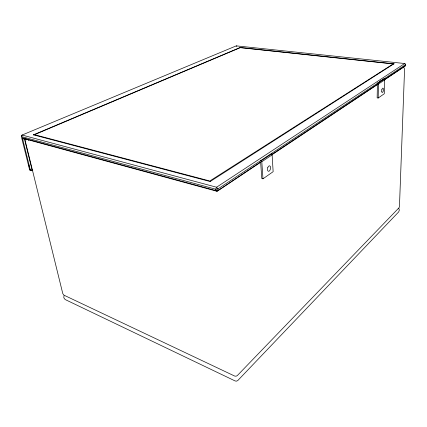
<?xml version="1.0" encoding="UTF-8"?>
<svg xmlns="http://www.w3.org/2000/svg" width="427" height="427" viewBox="0 0 427 427"><rect width="100%" height="100%" fill="white"/><g stroke="black" fill="none" stroke-linecap="round" stroke-linejoin="round"><path stroke-width="0.64" d="M378.183 98.023L378.466 83.019L384.615 78.942L384.273 93.753L378.183 98.023L377.153 97.879L377.409 83.932L378.445 84.066L384.588 79.972M384.61 79.758L404.588 66.463L405.613 65.587L405.65 64.605L404.695 63.516L236.28 45.86L22.087 135.039L21.35 136.56L29.618 169.898L31.587 170.725L32.794 170.154M25.823 140.253L25.481 141.897L62.769 293.536L63.271 294.336L64.066 295.228L234.642 376.043L236.046 376.214L237.279 375.611L398.882 207.901L399.442 206.903L404.572 69.243L404.049 67.797L403.131 67.311M210.164 181.544L210.025 180.856L393.539 63.687L394.057 63.719L210.164 181.544L33.317 134.82L33.973 134.548L209.379 180.877M63.959 295.665L63.826 297.827L65.117 299.514L235.17 380.969L236.569 381.14L237.791 380.537L398.733 211.856L399.32 210.079L398.861 208.344M381.813 89.814L382.176 88.827A2.247 0.886 -80.1 0 1 383.115 88.181L383.441 88.699A2.146 0.843 -80.1 0 1 383.393 90.748L383.035 91.736A2.247 0.886 -80.1 0 1 382.096 92.387L381.77 91.874M260.844 162.121L217.001 191.296L25.156 138.956L24.675 139.848L32.073 169.909L31.587 170.725L29.618 169.898M260.646 162.137L261.794 178.529L262.973 178.817L273.141 171.691L272.036 153.619L261.708 160.472L260.507 160.2M261.367 161.502L217.001 191.296L215.902 190.575L22.375 137.868L30.36 170.133L32.073 169.909M271.908 154.494L377.874 84.034M384.53 79.609L405.613 65.587M271.946 154.734L377.948 84.194M261.794 161.753L272.116 154.884M379.48 81.53L381.017 80.511M382.048 79.833L383.585 78.814L384.615 78.942M26.511 139.069L24.675 139.848L22.375 137.868L25.156 138.956M33.322 134.895L240.171 47.498L394.105 63.847M34.277 134.777L240.284 47.659L393.342 63.938M377.425 82.886L378.466 83.019M236.28 45.86L236.857 46.484M27.728 139.351L28.694 140.435M30.184 169.636L30.851 170.49M28.742 164.731L29.217 166.653M240.284 47.659L240.171 47.498M261.708 160.472L262.973 178.817M381.823 91.832A2.146 0.843 -80.1 0 1 381.871 89.777M267.809 167.555L267.59 168.249A2.738 1.436 -76.8 0 0 267.756 170.763L268.391 171.275A2.866 1.505 -76.8 0 0 269.96 170.186L270.472 168.878A2.738 1.436 -76.8 0 0 270.318 166.375L269.688 165.852A2.866 1.5 -76.8 0 0 268.113 166.93L267.809 167.555M216.574 187.223L215.758 189.22L215.902 190.575L218.096 190.277L217.951 188.921L216.574 187.223L22.087 135.039L21.35 136.56L215.758 189.22L217.951 188.921L405.65 64.605L404.695 63.516L216.574 187.223"/></g></svg>
